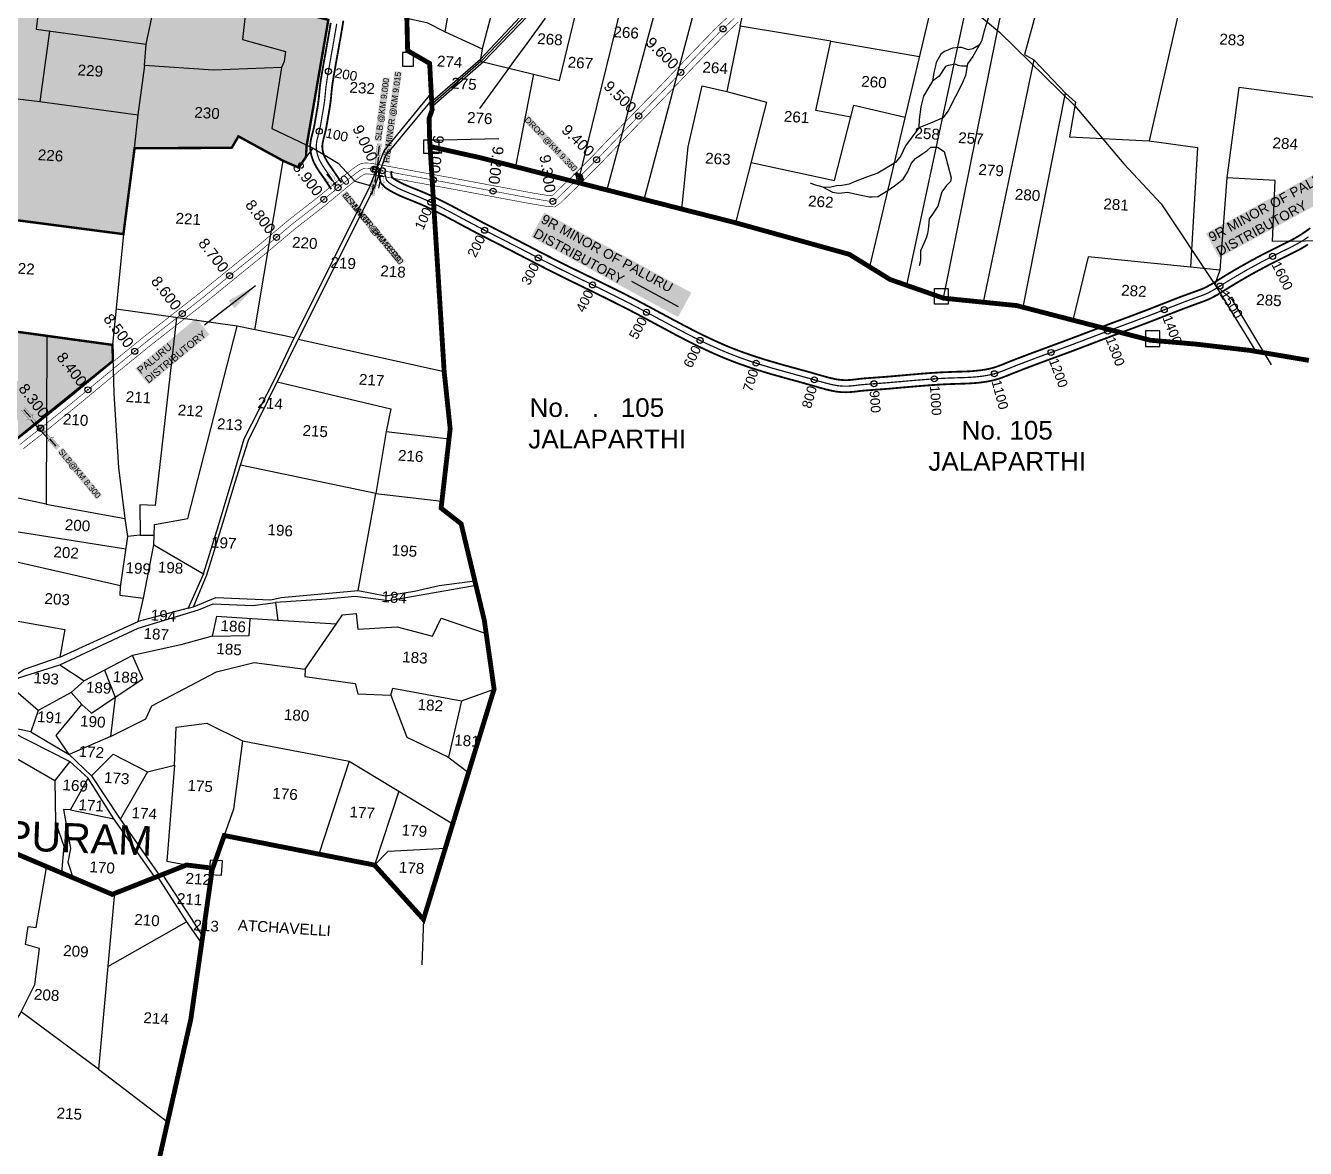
# Model space of a CAD drawing. Header units: inches. Extents: x 201618 to 222325, y 1599056 to 1612709.
# Drawn here: x 205704 to 207819, y 1603898 to 1605754 of the extents above; entities that cross this region are included whole.
import ezdxf
from ezdxf.enums import TextEntityAlignment as Align

# ---------------------------------------------------------------- set-up
doc = ezdxf.new("R2010")
doc.units = ezdxf.units.IN
doc.header["$LTSCALE"] = 15
doc.header["$MEASUREMENT"] = 0
doc.header["$PDMODE"] = 32
doc.header["$PDSIZE"] = 10
doc.linetypes.add('ACAD_ISO02W100', pattern=[15, 12, -3])
doc.linetypes.add('HIDDEN2', pattern=[0.1875, 0.125, -0.0625])
for name, color, linetype in [('CANAL1', 7, 'Continuous'), ('CHANAGE', 1, 'Continuous'), ('CSMark', 72, 'Continuous'), ('PAPER SIZE', 5, 'Continuous'), ('PLOT', 7, 'Continuous'), ('PLOTS', 7, 'Continuous'), ('PLOTS NO', 7, 'Continuous'), ('RE REMARKS', 7, 'Continuous'), ('ROAD', 1, 'Continuous'), ('STREAM', 4, 'Continuous'), ('STRUCTURE', 5, 'Continuous'), ('TEXT', 1, 'Continuous'), ('text2', 7, 'Continuous'), ('VILLAGE BOUNDARY STONES', 1, 'Continuous'), ('VILLAGE BOUNDAY', 5, 'Continuous'), ('VILLAGE BOUNDRY', 5, 'Continuous'), ('WUA-12', 3, 'Continuous')]:
    doc.layers.add(name, color=color, linetype=linetype)
doc.styles.get("Standard").update_dxf_attribs({"font": 'arial.ttf'})
doc.dimstyles.get("Standard").update_dxf_attribs({"dimtxt": 0.18, "dimasz": 0.18, "dimexe": 0.18, "dimexo": 0.0625, "dimgap": 0.09, "dimtad": 0, "dimtih": 1, "dimtoh": 1, "dimdec": 4, "dimzin": 0, "dimdsep": 46, "dimtxsty": 'Standard', "dimcen": 0.09, "dimadec": 0, "dimazin": 0, "dimtfac": 1, "dimtdec": 4, "dimtofl": 0, "dimtmove": 0, "dimatfit": 3, "dimfxl": 1, "dimtolj": 1, "dimtzin": 0, "dimarcsym": 0})

# ---------------------------------------------------------------- blocks, each defined once
blk = doc.blocks.new('DROP')
h = blk.add_hatch()
h.set_pattern_fill('ANSI31', color=1, scale=10, angle=45)
h.set_pattern_definition([(90, (-324.4107, -25.7687), (-1.25, 0), [])])
h.paths.add_polyline_path([(-9.9, -4.3), (-13.8, 4.1), (13.8, 4.1), (10.2, -4.3)])
at = {"layer": 'STRUCTURE', "color": 5, "const_width": 0.49}
blk.add_lwpolyline([(-9.9, -4.3), (-13.8, 4.1), (13.8, 4.1), (10.2, -4.3), (-9.9, -4.3)], dxfattribs=at)
at = {"layer": 'STRUCTURE', "color": 5}
blk.add_circle((0, 0), 1.33, dxfattribs=at)
blk = doc.blocks.new('SLB')
at = {"layer": 'STRUCTURE'}
h = blk.add_hatch(dxfattribs=at)
h.set_pattern_fill('DOTS', color=6, scale=20, angle=320.3722, style=0)
h.set_pattern_definition([(320.372247934, (-159.4327, -72.9564), (1.2786241598, 0.5641323054), [0, -1.25])])
h.paths.add_polyline_path([(769699.5, 1706871.1), (769699.5, 1706861.1), (769729.1, 1706861.1), (769732.1, 1706863.1), (769792.1, 1706863.1), (769795.1, 1706861.1), (769824.7, 1706861.1), (769824.7, 1706871.1), (769795.1, 1706871.1), (769792.1, 1706869.1), (769732.1, 1706869.1), (769729.1, 1706871.1)])
at = {"layer": 'STRUCTURE', "color": 6, "linetype": 'ACAD_ISO02W100', "ltscale": 0.5, "const_width": 0.5}
for points in [[(769699.5, 1706871.1), (769729.1, 1706871.1)], [(769699.5, 1706861.1), (769729.1, 1706861.1)], [(769795.1, 1706871.1), (769824.7, 1706871.1)], [(769795.1, 1706861.1), (769824.7, 1706861.1)]]:
    blk.add_lwpolyline(points, dxfattribs=at)
at = {"layer": 'STRUCTURE', "color": 6, "const_width": 0.628}
for points in [[(769726.1, 1706877.1), (769726.1, 1706873.1), (769732.1, 1706869.1), (769792.1, 1706869.1), (769798.1, 1706873.1), (769798.1, 1706877.1)], [(769726.1, 1706855.1), (769726.1, 1706859.1), (769732.1, 1706863.1), (769792.1, 1706863.1), (769798.1, 1706859.1), (769798.1, 1706855.1)]]:
    blk.add_lwpolyline(points, dxfattribs=at)
at = {"layer": 'STRUCTURE', "color": 6}
blk.add_lwpolyline([(769732.1, 1706863.1), (769792.1, 1706863.1)], dxfattribs=at)
blk.add_lwpolyline([(769732.1, 1706863.1), (769792.1, 1706863.1)], dxfattribs=at)
at = {"layer": 'STRUCTURE', "color": 0}
blk.add_circle((769762.1, 1706866.1), 1.24, dxfattribs=at)
for points in [[(769703.8, 1706866), (769726.7, 1706866)], [(769818.6, 1706865.8), (769795.7, 1706865.8)]]:
    blk.add_leader(points, dimstyle='Standard', override={"dimasz": 10, "dimgap": 0.09, "dimtad": 0}, dxfattribs=at)
blk = doc.blocks.new('OT')
at = {"layer": 'STRUCTURE', "color": 190}
for points, const_width in [([(769751.4, 1706595.8), (769729.4, 1706595.8)], 0.5), ([(769751.4, 1706579), (769729.4, 1706579)], 0.5), ([(769775.2, 1706601.8), (769775.2, 1706597.8), (769769.2, 1706593.8), (769761.8, 1706593.8), (769754.4, 1706593.8), (769748.4, 1706597.8), (769748.4, 1706601.8)], 0.5), ([(769748.4, 1706573), (769748.4, 1706577), (769754.4, 1706581), (769761.8, 1706581), (769761.8, 1706581), (769761.8, 1706581), (769769.2, 1706581), (769775.2, 1706577), (769775.2, 1706573)], 0.5), ([(769761.8, 1706593.8), (769761.8, 1706581)], 2.5)]:
    blk.add_lwpolyline(points, dxfattribs=dict(at, const_width=const_width))
at = {"layer": 'STRUCTURE', "color": 0}
blk.add_circle((769761.8, 1706587.4), 1.87, dxfattribs=at)
blk.add_leader([(769732.6, 1706587.4), (769753.8, 1706587.4)], dimstyle='Standard', override={"dimasz": 10, "dimgap": 0.09, "dimtad": 0}, dxfattribs=at)

msp = doc.modelspace()

# ---------------------------------------------------------------- hatches: boundary and pattern name
at = {"layer": 'PLOTS NO', "true_color": 0x7aafdf}
h = msp.add_hatch(dxfattribs=at)
h.set_pattern_fill('ANSI31', color=143)
h.set_pattern_definition([(45, (0, 0), (-0.088388347648, 0.088388347648), [])])
h.paths.add_polyline_path([(205365.6, 1604886.1), (205376.4, 1605000.9), (205390.6, 1605165.1), (205406.6, 1605288), (205426.1, 1605404.9), (205426.2, 1605419.4), (205429.8, 1605576.6), (205430.7, 1605668.1), (205430.4, 1605807.8), (205434, 1605898.7), (205442.3, 1605967.7), (205463.8, 1606091.4), (205477.8, 1606193.1), (205500.3, 1606347), (205542.3, 1606348.8), (205576.8, 1606348.3), (205583.9, 1606359.4), (205645.4, 1606341.6), (205789.7, 1606314.7), (205920.1, 1606273.1), (205972.7, 1606260.5), (206047.7, 1606256.8), (206002.5, 1606058.7), (206000, 1605996.1), (206080.2, 1605993.6), (206113.9, 1605947.7), (206132.6, 1605935.5), (206123.3, 1605844.7), (206166.6, 1605837), (206160.2, 1605775.3), (206204.7, 1605763.7), (206168.9, 1605555.9), (206167.7, 1605536.9), (206155.6, 1605519.6), (206130, 1605530.8), (206056.1, 1605571.2), (206045.1, 1605552.2), (205884.5, 1605551.6), (205866.1, 1605409.6), (205593.9, 1605445.1), (205585.8, 1605399.9), (205561.5, 1605264.2), (205624.6, 1605257.2), (205736.4, 1605241.9), (205848.1, 1605226.5), (205848.7, 1605199.9), (205739.3, 1605111.7), (205641.6, 1605031.6), (205485.5, 1604908.1), (205438.9, 1604869.4)])

# ---------------------------------------------------------------- linework, layer by layer
at = {"layer": 'CANAL1', "color": 200, "const_width": 1}
for points in [[(205689.2, 1605068.7), (205726.9, 1605098.4), (205780.2, 1605141.5), (205851.7, 1605200.7), (205899.8, 1605239.8), (205950.4, 1605279.5), (205993.3, 1605313.1), (206043.6, 1605354), (206089, 1605390.7), (206138.8, 1605432.7), (206187.5, 1605470.6), (206230.4, 1605506), (206245.4, 1605517.8), (206253, 1605523.1), (206259.8, 1605526.6), (206266.1, 1605527.1), (206274.5, 1605526.8), (206292.3, 1605523.8), (206416.9, 1605501), (206542.4, 1605477.5), (206559.3, 1605474.8), (206569.7, 1605473.1), (206573.9, 1605472.9), (206576.5, 1605474.7), (206584.9, 1605483), (206607.1, 1605504.3), (206642.6, 1605539.9), (206694.4, 1605594), (206747.8, 1605648.8), (206805.5, 1605709.2), (206842.9, 1605747.9), (206869.4, 1605773)], [(205700.5, 1605054.7), (205738.1, 1605084.3), (205791.6, 1605127.5), (205863.1, 1605186.8), (205911, 1605225.8), (205961.5, 1605265.3), (206004.6, 1605299), (206054.9, 1605340), (206100.4, 1605376.9), (206150.1, 1605418.7), (206198.8, 1605456.6), (206241.6, 1605492), (206256.1, 1605503.3), (206262.3, 1605507.6), (206264.9, 1605508.9), (206266.5, 1605509.1), (206272.7, 1605508.9), (206289.2, 1605506.1), (206413.6, 1605483.3), (206539.3, 1605459.8), (206556.4, 1605457), (206567.9, 1605455.1), (206579, 1605454.6), (206588, 1605460.7), (206597.5, 1605470.1), (206619.7, 1605491.4), (206655.4, 1605527.3), (206707.3, 1605581.4), (206760.8, 1605636.3), (206818.5, 1605696.7), (206855.6, 1605735.1), (206881.9, 1605760.1)]]:
    msp.add_lwpolyline(points, dxfattribs=at)
at = {"layer": 'CANAL1', "color": 1, "linetype": 'HIDDEN2', "ltscale": 4, "const_width": 1}
msp.add_lwpolyline([(205694.8, 1605061.7), (205732.5, 1605091.4), (205785.9, 1605134.5), (205857.4, 1605193.7), (205905.4, 1605232.8), (205955.9, 1605272.4), (205999, 1605306), (206049.2, 1605347), (206094.7, 1605383.8), (206144.4, 1605425.7), (206193.2, 1605463.6), (206236, 1605499), (206250.7, 1605510.5), (206257.6, 1605515.3), (206262.4, 1605517.7), (206266.3, 1605518.1), (206273.6, 1605517.9), (206290.8, 1605515), (206415.3, 1605492.2), (206540.9, 1605468.7), (206557.9, 1605465.9), (206568.8, 1605464.1), (206576.4, 1605463.8), (206582.3, 1605467.7), (206591.2, 1605476.6), (206613.4, 1605497.9), (206649, 1605533.6), (206700.9, 1605587.7), (206754.3, 1605642.6), (206812, 1605702.9), (206849.2, 1605741.5), (206875.7, 1605766.6)], dxfattribs=at)
at = {"layer": 'CANAL1', "color": 200, "linetype": 'ByBlock', "ltscale": 40, "const_width": 3}
for points in [[(206209.4, 1605483.9), (206205.7, 1605489.5), (206202, 1605495.2), (206198.2, 1605500.7), (206195.7, 1605504.4), (206190.4, 1605511.9), (206186.4, 1605518), (206181.5, 1605526.7), (206179.2, 1605531.8), (206176.7, 1605539.4), (206175.1, 1605547.5), (206174.6, 1605555.5), (206175.5, 1605563.8), (206177.2, 1605571.3), (206179, 1605578.1), (206180, 1605582), (206181.9, 1605590.8), (206183, 1605597.3), (206184.5, 1605605.9), (206185.3, 1605610.8), (206186.5, 1605617.4), (206187.6, 1605624), (206188.4, 1605630.2), (206189.2, 1605637), (206189.8, 1605643.7), (206190.5, 1605650.6), (206191, 1605655), (206192.3, 1605664.6), (206193.4, 1605671.5), (206194.9, 1605680.2), (206195.8, 1605685), (206196.9, 1605691.7), (206198.1, 1605698.5), (206199.3, 1605704.8), (206200.5, 1605711.9), (206201.7, 1605718.6), (206202.9, 1605725.3), (206203.6, 1605729.4), (206205.3, 1605738.7), (206206.4, 1605745.4), (206207.5, 1605752.1), (206208.7, 1605758.8)], [(206226.2, 1605494.8), (206222.4, 1605500.6), (206218.6, 1605506.3), (206214.7, 1605512), (206212.1, 1605515.8), (206206.9, 1605523.2), (206203.4, 1605528.4), (206199.4, 1605535.6), (206197.9, 1605539), (206196, 1605544.6), (206195, 1605550), (206194.7, 1605554.9), (206195.3, 1605560.6), (206196.6, 1605566.5), (206198.3, 1605573), (206199.5, 1605577.4), (206201.5, 1605587), (206202.7, 1605593.9), (206204.2, 1605602.6), (206205, 1605607.3), (206206.2, 1605614.1), (206207.3, 1605621), (206208.3, 1605627.7), (206209.1, 1605635), (206209.7, 1605641.9), (206210.4, 1605648.6), (206210.8, 1605652.6), (206212.1, 1605661.6), (206213.1, 1605668.2), (206214.6, 1605676.7), (206215.5, 1605681.6), (206216.6, 1605688.3), (206217.8, 1605695), (206218.9, 1605701.3), (206220.2, 1605708.4), (206221.4, 1605715.1), (206222.6, 1605721.8), (206223.3, 1605726), (206225, 1605735.3), (206226.1, 1605742), (206227.3, 1605748.8), (206228.4, 1605755.5), (206229.5, 1605762.3)], [(206289.7, 1605517.7), (206288.1, 1605509.3), (206291.1, 1605494.8), (206298, 1605487.1), (206303.8, 1605483.1), (206313.5, 1605477.6), (206321, 1605473.9), (206328.4, 1605470.7), (206335.7, 1605467.7), (206342.9, 1605464.8), (206350.8, 1605461.6), (206356.9, 1605459.1), (206363.8, 1605456), (206370.6, 1605452.8), (206377.5, 1605449.6), (206384.3, 1605446.2), (206391.2, 1605442.7), (206398, 1605439.2), (206404.8, 1605435.5), (206411.6, 1605431.9), (206418.5, 1605428.2), (206425.3, 1605424.5), (206432.2, 1605420.8), (206439.3, 1605417.1), (206446, 1605413.5), (206452.9, 1605409.9), (206459.8, 1605406.3), (206466.8, 1605402.8), (206473.7, 1605399.2), (206480.6, 1605395.7), (206487.5, 1605392.2), (206494.4, 1605388.7), (206501.3, 1605385.1), (206506, 1605382.7), (206515, 1605378.1), (206521.9, 1605374.5), (206528.8, 1605370.9), (206535.6, 1605367.4), (206542.5, 1605363.8), (206549.4, 1605360.2), (206556.3, 1605356.7), (206563.3, 1605353.1), (206572.7, 1605348.3), (206577.1, 1605346.1), (206584.1, 1605342.6), (206591.1, 1605339.1), (206598, 1605335.7), (206605, 1605332.2), (206612, 1605328.8), (206618.9, 1605325.4), (206625.9, 1605322), (206632.9, 1605318.6), (206639.8, 1605315.2), (206646.8, 1605311.8), (206653.7, 1605308.4), (206660.7, 1605305), (206667.6, 1605301.5), (206674.5, 1605298.1), (206681.4, 1605294.6), (206688.3, 1605291.1), (206695.2, 1605287.6), (206702.1, 1605284.1), (206706.9, 1605281.6), (206715.8, 1605277), (206722.6, 1605273.3), (206729.4, 1605269.7), (206736.2, 1605266), (206743.1, 1605262.3), (206749.9, 1605258.6), (206756.7, 1605255), (206763.6, 1605251.3), (206770.5, 1605247.6), (206777.3, 1605243.9), (206784.2, 1605240.3), (206791.2, 1605236.7), (206798.1, 1605233.1), (206805.1, 1605229.6), (206812.1, 1605226.1), (206819.1, 1605222.7), (206826.2, 1605219.3), (206833.3, 1605216), (206840.5, 1605212.7), (206847.7, 1605209.6), (206854.9, 1605206.5), (206864.2, 1605202.7), (206869.5, 1605200.6), (206876.9, 1605197.7), (206884.3, 1605195), (206891.7, 1605192.4), (206899.1, 1605189.8), (206906.6, 1605187.4), (206914.1, 1605185), (206921.6, 1605182.7), (206929.1, 1605180.4), (206936, 1605178.3), (206944, 1605176.1), (206951.5, 1605174), (206959, 1605171.9), (206966.4, 1605169.8), (206973.9, 1605167.8), (206981.4, 1605165.8), (206988.8, 1605163.7), (206996.3, 1605161.6), (207003.8, 1605159.5), (207008.3, 1605158.2), (207018.9, 1605155.1), (207026.7, 1605153), (207034.7, 1605151.1), (207042.8, 1605149.5), (207051.2, 1605148.5), (207059.8, 1605148.2), (207068.2, 1605148.6), (207076.3, 1605149.4), (207085.7, 1605150.6), (207091.5, 1605151.1), (207099.1, 1605151.7), (207110.3, 1605152.5), (207114.5, 1605152.8), (207122.3, 1605153.4), (207130.1, 1605154), (207137.8, 1605154.7), (207145.6, 1605155.4), (207153.3, 1605156.1), (207160.3, 1605156.7), (207168.7, 1605157.4), (207176.4, 1605158.1), (207184.1, 1605158.7), (207191.7, 1605159.3), (207199.4, 1605159.9), (207207.1, 1605160.4), (207214.7, 1605160.9), (207222.4, 1605161.3), (207230.1, 1605161.7), (207234.5, 1605161.8), (207245.7, 1605162.2), (207253.5, 1605162.4), (207261.5, 1605162.7), (207269.5, 1605163.2), (207277.5, 1605163.8), (207285.6, 1605164.8), (207293.7, 1605166), (207301.8, 1605167.6), (207311.4, 1605170.2), (207317.6, 1605172.3), (207325.2, 1605175.2), (207335.6, 1605179.4), (207339.6, 1605181), (207346.8, 1605183.8), (207353.9, 1605186.6), (207358.7, 1605188.4), (207368.4, 1605192.1), (207375.6, 1605194.8), (207382, 1605197.2), (207390.1, 1605200.2), (207397.4, 1605202.9), (207404.7, 1605205.5), (207411.9, 1605208.2), (207419.2, 1605210.9), (207429, 1605214.5), (207433.8, 1605216.3), (207441.1, 1605219.1), (207448.3, 1605221.8), (207455.6, 1605224.6), (207462.8, 1605227.3), (207470.1, 1605230.1), (207477.3, 1605232.9), (207484.6, 1605235.6), (207491.8, 1605238.3), (207499.1, 1605241.1), (207506.3, 1605243.8), (207513.6, 1605246.5), (207520.8, 1605249.2), (207528.1, 1605251.9), (207535.4, 1605254.6), (207542.6, 1605257.3), (207549.9, 1605260), (207557.2, 1605262.8), (207564.5, 1605265.6), (207569.4, 1605267.5), (207579, 1605271.2), (207586.2, 1605274), (207593.4, 1605276.9), (207600.6, 1605279.7), (207607.8, 1605282.5), (207615, 1605285.3), (207622.2, 1605288), (207629.4, 1605290.7), (207639.2, 1605294.3), (207643.9, 1605296), (207651.4, 1605298.7), (207659, 1605301.8), (207663.6, 1605303.9), (207673.8, 1605309.4), (207680.7, 1605313.7), (207685.8, 1605316.9), (207693.8, 1605321.9), (207700.3, 1605325.9), (207706.9, 1605329.8), (207713.5, 1605333.7), (207720.2, 1605337.6), (207726.8, 1605341.4), (207733.5, 1605345.1), (207740.2, 1605348.8), (207750.1, 1605354.1), (207753.8, 1605356.1), (207760.6, 1605359.6), (207767.5, 1605363.1), (207774.3, 1605366.6), (207781.3, 1605370), (207788.2, 1605373.4), (207794.5, 1605376.6), (207802.2, 1605380.4), (207809.3, 1605384.1), (207817.2, 1605388.7), (207823.3, 1605392.5)], [(206309.3, 1605514), (206308.5, 1605509.5), (206309.6, 1605504.2), (206311.4, 1605502.2), (206314.5, 1605500), (206322.9, 1605495.3), (206329.4, 1605492.1), (206336.2, 1605489.1), (206343.2, 1605486.2), (206350.3, 1605483.4), (206358.4, 1605480.1), (206364.8, 1605477.4), (206372, 1605474.2), (206379.2, 1605470.9), (206386.3, 1605467.5), (206393.3, 1605464), (206400.3, 1605460.5), (206407.3, 1605456.9), (206414.2, 1605453.2), (206421.1, 1605449.5), (206428, 1605445.8), (206434.8, 1605442.1), (206441.7, 1605438.5), (206448.6, 1605434.8), (206455.3, 1605431.2), (206462.2, 1605427.6), (206469, 1605424.1), (206475.9, 1605420.6), (206482.8, 1605417), (206489.7, 1605413.5), (206496.6, 1605410), (206503.5, 1605406.5), (206510.4, 1605402.9), (206515.2, 1605400.5), (206524.2, 1605395.8), (206531.1, 1605392.3), (206538, 1605388.7), (206544.9, 1605385.1), (206551.7, 1605381.5), (206558.6, 1605378), (206565.5, 1605374.4), (206572.4, 1605370.9), (206581.8, 1605366.1), (206586.1, 1605363.9), (206593, 1605360.5), (206600, 1605357), (206606.9, 1605353.6), (206613.8, 1605350.2), (206620.8, 1605346.8), (206627.7, 1605343.4), (206634.7, 1605340), (206641.7, 1605336.6), (206648.6, 1605333.2), (206655.6, 1605329.7), (206662.6, 1605326.3), (206669.5, 1605322.9), (206676.5, 1605319.4), (206683.5, 1605316), (206690.4, 1605312.5), (206697.4, 1605309), (206704.3, 1605305.4), (206711.3, 1605301.9), (206716.2, 1605299.3), (206725.1, 1605294.6), (206732, 1605291), (206738.9, 1605287.3), (206745.7, 1605283.6), (206752.6, 1605279.9), (206759.4, 1605276.3), (206766.2, 1605272.6), (206773, 1605268.9), (206779.9, 1605265.3), (206786.7, 1605261.6), (206793.5, 1605258), (206800.4, 1605254.5), (206807.2, 1605250.9), (206814.1, 1605247.5), (206820.9, 1605244), (206827.8, 1605240.7), (206834.7, 1605237.4), (206841.7, 1605234.1), (206848.6, 1605231), (206855.6, 1605227.9), (206862.6, 1605224.9), (206871.6, 1605221.2), (206876.8, 1605219.2), (206883.9, 1605216.5), (206891.1, 1605213.8), (206898.3, 1605211.3), (206905.5, 1605208.8), (206912.8, 1605206.4), (206920.1, 1605204.1), (206927.4, 1605201.8), (206934.8, 1605199.6), (206941.6, 1605197.6), (206949.5, 1605195.3), (206956.9, 1605193.2), (206964.3, 1605191.2), (206971.7, 1605189.1), (206979.2, 1605187.1), (206986.7, 1605185), (206994.2, 1605183), (207001.7, 1605180.9), (207009.3, 1605178.7), (207013.8, 1605177.4), (207024.3, 1605174.4), (207031.7, 1605172.4), (207038.9, 1605170.7), (207045.9, 1605169.3), (207052.9, 1605168.5), (207059.7, 1605168.2), (207066.6, 1605168.5), (207074, 1605169.3), (207083.5, 1605170.5), (207089.7, 1605171.1), (207097.6, 1605171.7), (207108.9, 1605172.5), (207113, 1605172.8), (207120.7, 1605173.3), (207128.4, 1605174), (207136.1, 1605174.6), (207143.8, 1605175.3), (207151.5, 1605176), (207158.5, 1605176.6), (207167, 1605177.4), (207174.7, 1605178), (207182.5, 1605178.7), (207190.2, 1605179.3), (207198, 1605179.9), (207205.8, 1605180.4), (207213.6, 1605180.9), (207221.4, 1605181.3), (207229.3, 1605181.6), (207233.8, 1605181.8), (207245, 1605182.2), (207252.8, 1605182.4), (207260.5, 1605182.7), (207268.1, 1605183.1), (207275.6, 1605183.8), (207283, 1605184.6), (207290.2, 1605185.7), (207297.2, 1605187.1), (207305.6, 1605189.4), (207310.9, 1605191.1), (207317.8, 1605193.8), (207328.1, 1605198), (207332.2, 1605199.6), (207339.5, 1605202.5), (207346.8, 1605205.3), (207351.6, 1605207.1), (207361.3, 1605210.8), (207368.6, 1605213.5), (207375.1, 1605215.9), (207383.2, 1605218.9), (207390.5, 1605221.6), (207397.7, 1605224.3), (207405, 1605227), (207412.3, 1605229.7), (207422, 1605233.3), (207426.8, 1605235.1), (207434, 1605237.8), (207441.2, 1605240.5), (207448.5, 1605243.3), (207455.7, 1605246), (207463, 1605248.8), (207470.2, 1605251.5), (207477.5, 1605254.3), (207484.7, 1605257.1), (207492.1, 1605259.8), (207499.3, 1605262.5), (207506.6, 1605265.2), (207513.8, 1605267.9), (207521.1, 1605270.6), (207528.4, 1605273.3), (207535.6, 1605276), (207542.9, 1605278.8), (207550.1, 1605281.5), (207557.3, 1605284.2), (207562.2, 1605286.1), (207571.7, 1605289.8), (207578.9, 1605292.7), (207586.1, 1605295.5), (207593.3, 1605298.3), (207600.5, 1605301.2), (207607.8, 1605304), (207615.1, 1605306.8), (207622.5, 1605309.5), (207632.4, 1605313.1), (207637.2, 1605314.8), (207644.3, 1605317.4), (207651.1, 1605320.1), (207654.6, 1605321.8), (207663.7, 1605326.7), (207670.1, 1605330.6), (207675.2, 1605333.9), (207683.3, 1605338.9), (207690, 1605343), (207696.7, 1605347), (207703.4, 1605351), (207710.2, 1605354.9), (207717, 1605358.8), (207723.8, 1605362.6), (207730.7, 1605366.4), (207740.7, 1605371.8), (207744.5, 1605373.8), (207751.5, 1605377.4), (207758.4, 1605380.9), (207765.4, 1605384.4), (207772.3, 1605387.9), (207779.3, 1605391.4), (207785.6, 1605394.5), (207793.1, 1605398.2), (207799.7, 1605401.7), (207807, 1605405.8), (207812.4, 1605409.2), (207818.6, 1605413.4), (207827, 1605419.4)]]:
    msp.add_lwpolyline(points, dxfattribs=at)
at = {"layer": 'CANAL1', "color": 1, "linetype": 'HIDDEN2', "ltscale": 30, "const_width": 2}
msp.add_lwpolyline([(206217.8, 1605489.3), (206214.1, 1605495), (206210.3, 1605500.7), (206206.5, 1605506.4), (206203.9, 1605510.1), (206198.7, 1605517.5), (206194.9, 1605523.2), (206190.5, 1605531.2), (206188.6, 1605535.4), (206186.4, 1605542), (206185, 1605548.7), (206184.7, 1605555.2), (206185.4, 1605562.2), (206186.9, 1605568.9), (206188.7, 1605575.5), (206189.7, 1605579.7), (206191.7, 1605588.9), (206192.9, 1605595.6), (206194.3, 1605604.2), (206195.2, 1605609), (206196.3, 1605615.8), (206197.4, 1605622.5), (206198.4, 1605628.9), (206199.1, 1605636), (206199.8, 1605642.8), (206200.4, 1605649.6), (206200.9, 1605653.8), (206202.2, 1605663.1), (206203.3, 1605669.9), (206204.8, 1605678.5), (206205.6, 1605683.3), (206206.8, 1605690), (206208, 1605696.7), (206209.1, 1605703.1), (206210.4, 1605710.1), (206211.6, 1605716.9), (206212.7, 1605723.6), (206213.5, 1605727.7), (206215.1, 1605737), (206216.3, 1605743.7), (206217.4, 1605750.4), (206218.5, 1605757.2)], dxfattribs=at)
at = {"layer": 'CANAL1', "color": 1, "linetype": 'HIDDEN2', "ltscale": 40, "const_width": 2}
msp.add_lwpolyline([(206299.5, 1605515.9), (206298.3, 1605509.4), (206300.4, 1605499.5), (206304.7, 1605494.7), (206309.2, 1605491.6), (206318.2, 1605486.4), (206325.2, 1605483), (206332.3, 1605479.9), (206339.4, 1605476.9), (206346.6, 1605474.1), (206354.6, 1605470.9), (206360.8, 1605468.3), (206367.9, 1605465.1), (206374.9, 1605461.9), (206381.9, 1605458.5), (206388.8, 1605455.1), (206395.7, 1605451.6), (206402.6, 1605448), (206409.5, 1605444.4), (206416.4, 1605440.7), (206423.2, 1605437), (206430.1, 1605433.3), (206436.9, 1605429.7), (206443.9, 1605425.9), (206450.7, 1605422.4), (206457.5, 1605418.8), (206464.4, 1605415.2), (206471.3, 1605411.7), (206478.2, 1605408.1), (206485.1, 1605404.6), (206492, 1605401.1), (206498.9, 1605397.6), (206505.8, 1605394), (206510.6, 1605391.6), (206519.6, 1605386.9), (206526.5, 1605383.4), (206533.4, 1605379.8), (206540.3, 1605376.2), (206547.1, 1605372.7), (206554, 1605369.1), (206560.9, 1605365.5), (206567.8, 1605362), (206577.3, 1605357.2), (206581.6, 1605355), (206588.6, 1605351.5), (206595.5, 1605348.1), (206602.5, 1605344.6), (206609.4, 1605341.2), (206616.4, 1605337.8), (206623.3, 1605334.4), (206630.3, 1605331), (206637.3, 1605327.6), (206644.2, 1605324.2), (206651.2, 1605320.8), (206658.2, 1605317.3), (206665.1, 1605313.9), (206672.1, 1605310.5), (206679, 1605307), (206685.9, 1605303.6), (206692.9, 1605300.1), (206699.8, 1605296.5), (206706.7, 1605293), (206711.6, 1605290.4), (206720.4, 1605285.8), (206727.3, 1605282.2), (206734.1, 1605278.5), (206741, 1605274.8), (206747.8, 1605271.1), (206754.6, 1605267.5), (206761.5, 1605263.8), (206768.3, 1605260.1), (206775.2, 1605256.4), (206782, 1605252.8), (206788.9, 1605249.2), (206795.8, 1605245.6), (206802.7, 1605242), (206809.6, 1605238.5), (206816.5, 1605235.1), (206823.5, 1605231.7), (206830.5, 1605228.3), (206837.5, 1605225.1), (206844.5, 1605221.9), (206851.6, 1605218.7), (206858.8, 1605215.7), (206867.9, 1605211.9), (206873.1, 1605209.9), (206880.4, 1605207.1), (206887.7, 1605204.4), (206895, 1605201.8), (206902.3, 1605199.3), (206909.7, 1605196.9), (206917.1, 1605194.5), (206924.5, 1605192.2), (206931.9, 1605190), (206938.8, 1605187.9), (206946.8, 1605185.7), (206954.2, 1605183.6), (206961.6, 1605181.5), (206969.1, 1605179.5), (206976.5, 1605177.4), (206984, 1605175.4), (206991.5, 1605173.3), (206999, 1605171.3), (207006.5, 1605169.1), (207011.1, 1605167.8), (207021.6, 1605164.8), (207029.2, 1605162.7), (207036.8, 1605160.9), (207044.4, 1605159.4), (207052, 1605158.5), (207059.7, 1605158.2), (207067.4, 1605158.5), (207075.1, 1605159.4), (207084.6, 1605160.5), (207090.6, 1605161.1), (207098.3, 1605161.7), (207109.6, 1605162.5), (207113.8, 1605162.8), (207121.5, 1605163.4), (207129.2, 1605164), (207137, 1605164.7), (207144.7, 1605165.4), (207152.4, 1605166), (207159.4, 1605166.7), (207167.8, 1605167.4), (207175.5, 1605168.1), (207183.3, 1605168.7), (207191, 1605169.3), (207198.7, 1605169.9), (207206.4, 1605170.4), (207214.2, 1605170.9), (207221.9, 1605171.3), (207229.7, 1605171.7), (207234.2, 1605171.8), (207245.4, 1605172.2), (207253.2, 1605172.4), (207261, 1605172.7), (207268.8, 1605173.2), (207276.6, 1605173.8), (207284.3, 1605174.7), (207291.9, 1605175.8), (207299.5, 1605177.4), (207308.5, 1605179.8), (207314.3, 1605181.7), (207321.5, 1605184.5), (207331.9, 1605188.7), (207335.9, 1605190.3), (207343.1, 1605193.2), (207350.4, 1605195.9), (207355.2, 1605197.8), (207364.9, 1605201.4), (207372.1, 1605204.2), (207378.6, 1605206.6), (207386.7, 1605209.6), (207393.9, 1605212.2), (207401.2, 1605214.9), (207408.5, 1605217.6), (207415.8, 1605220.3), (207425.5, 1605223.9), (207430.3, 1605225.7), (207437.5, 1605228.4), (207444.8, 1605231.2), (207452, 1605233.9), (207459.3, 1605236.7), (207466.5, 1605239.4), (207473.8, 1605242.2), (207481, 1605245), (207488.3, 1605247.7), (207495.6, 1605250.5), (207502.8, 1605253.2), (207510.1, 1605255.9), (207517.3, 1605258.6), (207524.6, 1605261.3), (207531.9, 1605264), (207539.1, 1605266.7), (207546.4, 1605269.4), (207553.6, 1605272.1), (207560.9, 1605274.9), (207565.8, 1605276.8), (207575.3, 1605280.5), (207582.5, 1605283.3), (207589.7, 1605286.2), (207597, 1605289), (207604.2, 1605291.8), (207611.4, 1605294.6), (207618.6, 1605297.4), (207625.9, 1605300.1), (207635.8, 1605303.7), (207640.5, 1605305.4), (207647.8, 1605308), (207655, 1605310.9), (207659.1, 1605312.8), (207668.7, 1605318.1), (207675.4, 1605322.2), (207680.5, 1605325.4), (207688.5, 1605330.4), (207695.1, 1605334.4), (207701.8, 1605338.4), (207708.5, 1605342.3), (207715.2, 1605346.2), (207721.9, 1605350.1), (207728.7, 1605353.9), (207735.5, 1605357.6), (207745.4, 1605363), (207749.1, 1605364.9), (207756, 1605368.5), (207762.9, 1605372), (207769.9, 1605375.5), (207776.8, 1605379), (207783.7, 1605382.4), (207790, 1605385.5), (207797.6, 1605389.3), (207804.5, 1605392.9), (207812.1, 1605397.2), (207817.8, 1605400.8), (207824.3, 1605405.2)], dxfattribs=at)
at = {"layer": 'CHANAGE'}
for p in [(206204.8, 1605678.5), (206189.7, 1605579.7), (206374.2, 1605462.2), (206462.8, 1605416), (206551.7, 1605370.3), (207764.8, 1605372.9), (206641.2, 1605325.6), (207677.8, 1605323.7), (206730.4, 1605280.5), (207585.9, 1605284.7), (206818.9, 1605233.9), (207492.4, 1605249.3), (207398.8, 1605214), (206911.5, 1605196.3), (207205.8, 1605170.4), (207305.2, 1605178.9), (207007.6, 1605168.8), (207106.2, 1605162.3)]:
    msp.add_point(p, dxfattribs=at)
at = {"layer": 'PLOT'}
for points in [[(206376.6, 1605630.1), (206456.1, 1605698.6), (206643.6, 1605899.2), (206719.5, 1605947.4), (206780.1, 1605992.3), (206919.9, 1606120.8), (206982.7, 1606183.3)], [(206991.5, 1606178.1), (206919.1, 1606109.9), (206870.8, 1606068.5), (206779.3, 1605982.2), (206728.3, 1605946.3), (206639.7, 1605883), (206578.4, 1605816.6), (206460.9, 1605694.3), (206378.1, 1605621.9)], [(206397.9, 1605744.1), (206438.6, 1605980.4)], [(206525.9, 1605970.2), (206458.8, 1605715.7)], [(206334.4, 1605766.6), (206367.3, 1605759.5), (206397.9, 1605744.1), (206458.8, 1605715.7), (206455.6, 1605695.6), (206586.4, 1605663.4), (206657.1, 1605954.7)], [(206617.4, 1605494.7), (206728.3, 1605946.3)], [(206787.7, 1605939.4), (206665, 1605482.6)], [(206726.4, 1605466.9), (206850.1, 1605932)], [(206904.2, 1605925.7), (206888.2, 1605861.3), (207209.9, 1605825.8), (207206.3, 1605806.9), (207376.2, 1605784.7), (207354.7, 1605706.4), (207370.6, 1605697.7), (207286.5, 1605297.1)], [(207035, 1605728.5), (206885.2, 1605753.3), (206908.9, 1605859)], [(207386.9, 1605850.3), (207622.9, 1605835.7), (207561.1, 1605563.7)], [(207622.9, 1605835.7), (207649.5, 1605837.5), (207829.2, 1605817.3), (207911.6, 1605829.4), (207872.3, 1605630.6), (207708.9, 1605651.7), (207689.5, 1605502.9), (207677.7, 1605350), (207629.5, 1605355.2)], [(207099.3, 1605355.3), (207206.3, 1605806.9)], [(207261.5, 1605799.7), (207159.8, 1605325.1)], [(207221.2, 1605303.7), (207319.8, 1605792.1)], [(206885.2, 1605753.3), (206863.1, 1605645.2)], [(207068, 1605603), (207010.3, 1605613.7), (207035, 1605728.5), (207181.7, 1605703.3)], [(207370.6, 1605697.7), (207422.9, 1605642.5)], [(206543.5, 1605674), (206513.7, 1605521.1)], [(206788.6, 1605451.1), (206799.1, 1605554.1), (206822.1, 1605654.6), (206863.1, 1605645.2), (206928.5, 1605627.9), (206877.7, 1605428.4)], [(207352.6, 1605288.7), (207422.9, 1605642.5), (207439.3, 1605627.8), (207429.1, 1605570.4), (207561.1, 1605563.7), (207641, 1605552.7), (207629.5, 1605355.2), (207460.4, 1605371.9), (207434.7, 1605267.4)], [(206903.1, 1605528.1), (207041, 1605498), (207073.1, 1605622.8), (207157.9, 1605602.7)], [(207864.1, 1605199.7), (207872.8, 1605398.7), (207764.9, 1605397.4), (207769.1, 1605498.3), (207689.5, 1605502.9)], [(207677.7, 1605350), (207669.2, 1605326.2), (207737, 1605215.8)]]:
    msp.add_lwpolyline(points, dxfattribs=at)
at = {"layer": 'PLOTS'}
for points in [[(205984.2, 1605891.4), (206028.7, 1605884.1), (206031.3, 1605875.2), (206097.4, 1605847.6), (206096.7, 1605831.1), (206071.7, 1605810.7), (206062.7, 1605731.1), (206133.8, 1605711.7), (206131.6, 1605694.7), (206127.2, 1605684.8), (206015, 1605680.8), (205901.2, 1605688.5), (205903.6, 1605723.3), (205916.4, 1605782.9), (205941.4, 1605817.9)], [(205734.4, 1605855.1), (205722, 1605748.3), (205903.6, 1605723.3)], [(205743.8, 1605745.3), (205727.8, 1605628.7), (205890.2, 1605606.5), (205901.4, 1605688.5)], [(206127.2, 1605684.8), (206111.2, 1605584.1), (206179.4, 1605551.9)], [(205409.6, 1605670.3), (205626.3, 1605640.9), (205727.8, 1605628.7)], [(206274, 1605489.9), (206297.2, 1605547), (206374.8, 1605641.9)], [(206374.7, 1605630.7), (206299.2, 1605539.7), (206280.4, 1605486.2)], [(206130, 1605530.8), (206056.1, 1605571.2), (206045.1, 1605552.2), (205884.5, 1605551.6), (205890.2, 1605606.5)], [(205884.5, 1605551.6), (205866, 1605409.6)], [(206083.3, 1605251.2), (206130, 1605530.8), (206155.6, 1605519.6), (206179.4, 1605551.9), (206220.9, 1605526.9), (206248.7, 1605497), (206274, 1605489.9), (206148.5, 1605238.4)], [(206280.4, 1605486.2), (206155.1, 1605236), (206120, 1605165.3)], [(205593.9, 1605445.1), (205866.1, 1605409.6), (205848.1, 1605226.5), (205624.6, 1605257.2)], [(205738.4, 1604963.5), (205868.5, 1604939.3), (205872.9, 1604909.9), (205860.9, 1604826.7), (205860.4, 1604812.9), (205899.3, 1604808.1), (205916.1, 1604895.9), (205916.7, 1604911.4), (205917.5, 1604929.5), (205972.7, 1604939.4), (206053.9, 1605257.2), (205853.9, 1605285.6)], [(205953.9, 1605271.4), (205918.8, 1604960.9), (205893, 1604962), (205893.7, 1604911.8), (205872.9, 1604909.9)], [(205739.5, 1605241.4), (205738.4, 1604963.5), (205686.6, 1604974.2)], [(205998.5, 1604848.1), (206023.2, 1604927.9), (206047.3, 1605009.1), (206065.7, 1605071.2), (206116.2, 1605170.3), (206148.5, 1605238.4), (206053.9, 1605257.2)], [(205848.1, 1605226.5), (205850.4, 1605146), (205857.9, 1605024), (205868.5, 1604939.3)], [(206155.1, 1605236), (206396.1, 1605182.3)], [(205973.1, 1604791.4), (205982.1, 1604793.8), (206004.1, 1604846.2), (206030.3, 1604931.7), (206051, 1604999.7), (206059.6, 1605027.6), (206072.6, 1605069.1), (206120, 1605165.3), (206308, 1605121), (206300.3, 1605083.2), (206283.3, 1604980.7), (206059.6, 1605027.6)], [(206300.3, 1605083.2), (206404.1, 1605071.2)], [(206254.1, 1604820.4), (206283.3, 1604980.7)], [(206283.3, 1604980.7), (206392.3, 1604968.2)], [(205675.4, 1604920.1), (205870, 1604889.2)], [(205893.7, 1604911.9), (205916.7, 1604911.9)], [(205916.1, 1604895.9), (205998.5, 1604848.1), (205973.1, 1604791.4), (205890.6, 1604769.1), (205899.3, 1604808.1)], [(205665.7, 1604873.4), (205861.2, 1604828.6)], [(205982.1, 1604793.8), (206018.7, 1604808.9), (206109.5, 1604805.3), (206126.8, 1604808.9), (206254.1, 1604820.4), (206299.4, 1604812), (206347.3, 1604819.6), (206387.6, 1604828.8), (206446.7, 1604836.8)], [(206448.7, 1604828.6), (206304.7, 1604803.3), (206248.9, 1604810.9), (206202.3, 1604806), (206117.4, 1604800.5)], [(205529.7, 1604545), (205541.3, 1604576.1), (205600.9, 1604612.7), (205676.4, 1604664.9), (205692.6, 1604676.1), (205761, 1604697.9), (205857.7, 1604743.1), (205890.5, 1604758.4), (205990.4, 1604788.7), (206014.5, 1604798.4), (206080.1, 1604795.8), (206117.4, 1604800.5), (206121.2, 1604770.9), (206019.9, 1604777.8), (206013, 1604745.2), (205961.2, 1604730.8), (205880.9, 1604713.2), (205801, 1604671.3), (205780, 1604651.9), (205725, 1604622.1), (205676.4, 1604664.9)], [(205611.4, 1604784), (205769.2, 1604756.3), (205761.1, 1604710.3), (205701.9, 1604689.8), (205594.6, 1604618.3), (205558.6, 1604603.1)], [(206013, 1604745.2), (206073.9, 1604746.4), (206075.8, 1604774)], [(206217.6, 1604764.9), (206228.3, 1604780.2), (206250.5, 1604782.6), (206253.3, 1604756.9), (206318.3, 1604760.4), (206377, 1604745.1), (206391.1, 1604774.7), (206465.5, 1604749.4)], [(205761.1, 1604710.3), (205890.6, 1604769.1)], [(205845, 1604579.5), (205903.2, 1604608.7), (205913.1, 1604630.2), (206019.9, 1604686.2), (206082.4, 1604701.4), (206166.2, 1604690.7), (206217.6, 1604764.9), (206121.2, 1604770.9)], [(205797.6, 1604632), (205813.1, 1604617.9), (205852.6, 1604644.2), (205898, 1604674.4), (205880.9, 1604713.2)], [(205834.7, 1604689), (205852.6, 1604644.2), (205845, 1604579.5), (205776.6, 1604549.7)], [(206166.2, 1604690.7), (206165.7, 1604678.2), (206249.2, 1604667), (206253.7, 1604649.9), (206308, 1604647.7), (206334.2, 1604578.1), (206402.3, 1604545.9), (206436.4, 1604520)], [(205776.6, 1604549.7), (205754.9, 1604581), (205797.6, 1604632), (205780, 1604651.9)], [(206308, 1604647.7), (206311.1, 1604659.1), (206424.8, 1604638), (206478.6, 1604657.7)], [(206424.8, 1604638), (206403.1, 1604545.3)], [(205725, 1604622.1), (205713, 1604586.9), (205597.5, 1604610.6)], [(205571.1, 1604594.4), (205679.1, 1604587.8), (205777.7, 1604538.1), (205752.6, 1604506.4)], [(205713, 1604586.9), (205776.6, 1604549.7), (205813.1, 1604514.5), (205859.6, 1604444), (205925.9, 1604349.3)], [(205950.4, 1604532.1), (205953, 1604594.8), (206003.8, 1604601.4), (206063.1, 1604572.3), (206047.8, 1604459.3), (206032.7, 1604415.6)], [(206063.1, 1604572.3), (206239, 1604538.6), (206188.9, 1604384.9)], [(205433.7, 1604467.5), (205465.3, 1604463.2), (205498.1, 1604519.2), (205529.7, 1604545), (205563.3, 1604546.3), (205612.8, 1604531.8), (205624.8, 1604528.8), (205692.6, 1604541), (205752.6, 1604506.4), (205753.8, 1604437.7), (205767.9, 1604397.9), (205763.6, 1604353.9)], [(205813.1, 1604514.5), (205849.4, 1604550.1), (205906, 1604520.8), (205860.9, 1604442.1)], [(205918.3, 1604346.3), (205850.5, 1604443.2), (205807.6, 1604510.3), (205777.7, 1604538.1)], [(205906, 1604520.8), (205950.4, 1604532.1), (205938.1, 1604373), (205970.4, 1604366.9)], [(206239, 1604538.6), (206410.3, 1604434.9)], [(205778.4, 1604458), (205807.6, 1604510.3)], [(206320.9, 1604489), (206280.9, 1604366.8)], [(205778.4, 1604458), (205767.2, 1604458.5), (205778.8, 1604394.2), (205774, 1604371.4), (205783.5, 1604342.9)], [(205778.4, 1604458), (205850.5, 1604443.2)], [(206280.9, 1604366.8), (206303.5, 1604389.9), (206398, 1604394.8)], [(205264.4, 1603012.7), (205246, 1603046.9), (205249.9, 1603163.8), (205300.4, 1603289.5), (205316.7, 1603362.1), (205350.4, 1603472.2), (205387.3, 1603542.5), (205487.5, 1603666.7), (205525.4, 1603779.2), (205571.4, 1603886.8), (205615, 1603988.9), (205695.4, 1604121), (205719.7, 1604169.5), (205727.2, 1604228.6), (205704.4, 1604235.2), (205708.8, 1604265.3), (205721.8, 1604263.4), (205739.8, 1604365.5)], [(205997.4, 1604249.3), (205978.7, 1604278.3), (205930.9, 1604351.8)], [(205921.6, 1604348.2), (205970.5, 1604273)], [(205851.3, 1604320.7), (205824.7, 1604029.2), (205696.9, 1604124)], [(205840.2, 1604198.9), (205970.5, 1604273), (205995.6, 1604236.8)], [(205824.7, 1604029.2), (205939.2, 1603942.5)]]:
    msp.add_lwpolyline(points, dxfattribs=at)
at = {"layer": 'PLOTS NO'}
msp.add_lwpolyline([(205761, 1604697.9), (205801, 1604671.3)], dxfattribs=at)
at = {"layer": 'ROAD'}
for points in [[(206986.9, 1606180.8), (206895.1, 1606092.1), (206782, 1605990), (206668.2, 1605908.7), (206632.2, 1605881.4), (206575.6, 1605819.6), (206457.4, 1605695.2), (206377.5, 1605625.3)], [(207056, 1606155.4), (207110.4, 1606102.3), (207156.4, 1606075.8), (207208.1, 1606052.4), (207235.7, 1606027.5), (207253.4, 1606003.9), (207271.6, 1605973.2), (207277.8, 1605934), (207263.8, 1605861.7), (207254, 1605811.3), (207254, 1605793.1), (207313.5, 1605743.6), (207438.2, 1605621.6), (207519.3, 1605525.5), (207580.9, 1605459.5), (207669.2, 1605326.2), (207697.5, 1605301.4), (207762.3, 1605193.4)]]:
    msp.add_lwpolyline(points, dxfattribs=at)
at = {"layer": 'STREAM'}
for points in [[(206454.9, 1605617.5), (206497.3, 1605675.6), (206511.2, 1605694.7), (206533.1, 1605724.8), (206563.6, 1605766.7)], [(207295.4, 1605768.2), (207288.4, 1605745.5), (207283.9, 1605728.5), (207269.7, 1605703), (207260.5, 1605691), (207257.4, 1605671.7), (207251.3, 1605657.2), (207241.2, 1605636.8), (207229, 1605613.2), (207220, 1605601.7), (207202.6, 1605594.1), (207180.2, 1605585.1), (207158.5, 1605555.5), (207150.8, 1605538.8), (207141.8, 1605528), (207112.4, 1605510.4), (207093.9, 1605503.6), (207075, 1605496.8), (207065, 1605492.3), (207053.3, 1605490), (207044.2, 1605489.5), (207032.5, 1605486.4), (207022.1, 1605487.3), (207008.1, 1605490.9), (207001.3, 1605493.6)], [(207280.1, 1605721.7), (207269.4, 1605716), (207262.2, 1605714.1), (207250.7, 1605718.1), (207246.3, 1605718.1), (207236, 1605716.8), (207222.5, 1605711.6), (207216.6, 1605707.2), (207209.2, 1605693.5), (207207.4, 1605685.3), (207205.4, 1605676.7), (207203.2, 1605662.5), (207195.5, 1605649.8), (207188.3, 1605637.7), (207183.7, 1605619.8), (207181.1, 1605599.2), (207180.2, 1605585.1)], [(207259.9, 1605687.3), (207250.6, 1605687), (207245.4, 1605688.3), (207240.7, 1605690.3), (207238, 1605690.1), (207228.7, 1605688.3), (207224.6, 1605686.6), (207213.8, 1605670.9), (207203.2, 1605662.5)], [(207022.1, 1605487.3), (207037.5, 1605479.2), (207048.4, 1605477.2), (207063.2, 1605479), (207074.6, 1605476.4), (207088.1, 1605473.4), (207098.3, 1605471.2), (207103.5, 1605471.2), (207112.8, 1605471.9), (207129.2, 1605481.5), (207140, 1605489.3), (207154.5, 1605500.2), (207161.8, 1605512), (207168.1, 1605526.9), (207174.6, 1605534.6), (207187.2, 1605543), (207193.7, 1605547.2), (207200.4, 1605553.2), (207211.2, 1605553.2), (207222.4, 1605546.2), (207225.5, 1605534.2)], [(207225.5, 1605534.2), (207233.8, 1605502.9), (207232.9, 1605496.5), (207226.1, 1605490.2), (207218.5, 1605479.3), (207211.6, 1605455.9), (207202.7, 1605442.4), (207197.6, 1605434.8), (207196.8, 1605428.7), (207195.6, 1605417.5), (207194.8, 1605410.4), (207192.8, 1605404.3), (207188.6, 1605394.3), (207183.3, 1605381.7), (207183.3, 1605365.7), (207180.8, 1605357.1)]]:
    msp.add_lwpolyline(points, dxfattribs=at)
at = {"layer": 'text2', "color": 2, "linetype": 'Continuous'}
for p in [(206856.9, 1605748.7), (206787.1, 1605676.9), (206717.5, 1605604.8), (206648, 1605532.6), (206279.8, 1605516.8), (206378.4, 1605498.9), (206197.3, 1605467), (206476.9, 1605480.6), (206575.6, 1605463.8), (206119.1, 1605404.3), (206041.6, 1605340.8), (205963.4, 1605278.2), (205884.8, 1605216), (205807.4, 1605152.3), (205729.7, 1605089.1)]:
    msp.add_point(p, dxfattribs=at)
at = {"layer": 'text2', "color": 3}
for p in [(206283, 1605516.3), (206293.8, 1605514.4), (206619.7, 1605504.2), (206220.7, 1605486.4), (205728.9, 1605088.6)]:
    msp.add_point(p, dxfattribs=at)
at = {"layer": 'VILLAGE BOUNDARY STONES'}
for points in [[(206345.3, 1605710), (206327.5, 1605710), (206327.5, 1605687.2), (206345.3, 1605687.2)], [(206362.4, 1605565.4), (206387.5, 1605565.5), (206387.5, 1605543), (206362.4, 1605542.9)], [(207206.5, 1605319.8), (207229, 1605319.8), (207229, 1605293.8), (207206.5, 1605293.7)], [(207578.4, 1605249.6), (207554.6, 1605249.6), (207554.6, 1605224), (207578.4, 1605224)], [(206029.9, 1604373.8), (206009.2, 1604375.1), (206007.7, 1604351.1), (206028.3, 1604349.8)]]:
    msp.add_lwpolyline(points, close=True, dxfattribs=at)
at = {"layer": 'VILLAGE BOUNDAY', "linetype": 'ACAD_ISO02W100', "ltscale": 0.2, "const_width": 8}
for points in [[(206333.5, 1605806.5), (206335.7, 1605712.9), (206372.1, 1605691.7), (206376.2, 1605614.8), (206371.2, 1605601), (206372.1, 1605564.8), (206396.1, 1605182.3), (206406, 1605087.9), (206391, 1604956.7), (206424.1, 1604930.8), (206462.4, 1604771.3), (206478.6, 1604657.7), (206361.9, 1604277), (206280.9, 1604366.8), (206032.7, 1604415.6), (206013.6, 1604361.5), (205970.4, 1604366.9), (205847.6, 1604318.3), (205669.2, 1604393.9)], [(206372.7, 1605554.4), (206453.7, 1605536.4), (206876.3, 1605428.7), (207065.5, 1605376.2), (207133, 1605334.5), (207221.2, 1605303.7), (207341.9, 1605291.5), (207563, 1605234.2), (207639.1, 1605227.7), (207727.4, 1605217.4), (207824.7, 1605200.9)], [(205906.7, 1603798.7), (205977.5, 1604112.2), (206013.1, 1604361.5)]]:
    msp.add_lwpolyline(points, dxfattribs=at)
at = {"layer": 'VILLAGE BOUNDRY'}
for points in [[(206372.1, 1605564.8), (206486.2, 1605567.7)], [(206361.9, 1604277), (206358.9, 1604201.6)]]:
    msp.add_lwpolyline(points, dxfattribs=at)
at = {"layer": 'WUA-12', "color": 15, "const_width": 4}
for points in [[(205645.4, 1606341.6), (205789.7, 1606314.7), (205920.1, 1606273.1), (205972.7, 1606260.5), (206047.7, 1606256.8), (206002.5, 1606058.7), (206000, 1605996.1), (206080.2, 1605993.6), (206113.9, 1605947.7), (206132.6, 1605935.5), (206123.3, 1605844.7), (206166.6, 1605837), (206160.2, 1605775.3), (206204.7, 1605763.7), (206168.9, 1605555.9), (206167.7, 1605536.9), (206155.6, 1605519.6), (206130, 1605530.8), (206056.1, 1605571.2), (206045.1, 1605552.2), (205884.5, 1605551.6), (205866.1, 1605409.6), (205593.9, 1605445.1)], [(205624.6, 1605257.2), (205736.4, 1605241.9), (205848.1, 1605226.5), (205848.7, 1605199.9), (205739.3, 1605111.7), (205641.6, 1605031.6)]]:
    msp.add_lwpolyline(points, dxfattribs=at)
at = {"layer": 'WUA-12', "const_width": 3}
for points in [[(205645.4, 1606341.6), (205789.7, 1606314.7), (205920.1, 1606273.1), (205972.7, 1606260.5), (206047.7, 1606256.8), (206002.5, 1606058.7), (206000, 1605996.1), (206080.2, 1605993.6), (206113.9, 1605947.7), (206132.6, 1605935.5), (206123.3, 1605844.7), (206166.6, 1605837), (206160.2, 1605775.3), (206204.7, 1605763.7), (206168.9, 1605555.9), (206167.7, 1605536.9), (206155.6, 1605519.6), (206130, 1605530.8), (206056.1, 1605571.2), (206045.1, 1605552.2), (205884.5, 1605551.6), (205866.1, 1605409.6), (205593.9, 1605445.1)], [(205624.6, 1605257.2), (205736.4, 1605241.9), (205848.1, 1605226.5), (205848.7, 1605199.9), (205739.3, 1605111.7), (205641.6, 1605031.6)]]:
    msp.add_lwpolyline(points, dxfattribs=at)

# ---------------------------------------------------------------- block references
at = {"xscale": 0.7, "yscale": 0.7, "zscale": 0.7, "rotation": 135.5465268236686}
msp.add_blockref('DROP', (206619.7, 1605504.2), dxfattribs=at)
at = {"layer": 'STRUCTURE', "color": 0}
for name, p, xscale, yscale, zscale, rotation in [('SLB', (1313719.3, 904454), 0.7, 0.7, 0.7, 81.93856614437291), ('OT', (-1050606.8, 1234230.7), 0.6999999999999998, 0.6999999999999998, 0.6999999999999998, 310.7349339466383), ('OT', (1270269.7, 840398.6), 0.6999999999999998, 0.6999999999999998, 0.6999999999999998, 78.55797640974546), ('SLB', (-1043304.9, 1207825.4), 0.6999999999999996, 0.6999999999999996, 0.6999999999999996, 311.9180112118015)]:
    msp.add_blockref(name, p, dxfattribs=dict(at, xscale=xscale, yscale=yscale, zscale=zscale, rotation=rotation))

# ---------------------------------------------------------------- texts
at = {"layer": 'CHANAGE'}
for s, rotation, p in [('200', 350.0101, (206215.6, 1605676.6)), ('100', 347.9064, (206200.5, 1605577.4)), ('0', 33.3013, (206227, 1605495.4)), ('1600', 296.7278, (207769.7, 1605363.1)), ('1500', 302.2887, (207683.6, 1605314.4)), ('1400', 291.5008, (207590, 1605274.5)), ('1300', 290.6381, (207496.3, 1605239)), ('1200', 290.216, (207402.6, 1605203.7)), ('1000', 273.8821, (207206.6, 1605159.4)), ('1100', 285.0612, (207308.1, 1605168.3)), ('900', 273.9183, (207106.9, 1605151.3))]:
    msp.add_text(s, height=16, rotation=rotation, dxfattribs=at).set_placement(p, align=Align.MIDDLE_LEFT)
for s, rotation, p in [('100', 65.1954, (206369.5, 1605452.3)), ('200', 62.6171, (206457.8, 1605406.3)), ('300', 62.628, (206546.7, 1605360.5)), ('400', 63.9706, (206636.4, 1605315.8)), ('500', 61.8764, (206725.2, 1605270.8)), ('600', 63.9641, (206814.1, 1605224)), ('700', 72.2418, (206908.1, 1605185.8)), ('800', 73.9187, (207004.6, 1605158.2))]:
    msp.add_text(s, height=16, rotation=rotation, dxfattribs=at).set_placement(p, align=Align.MIDDLE_RIGHT)
at = {"layer": 'CSMark', "color": 1}
for s, rotation, p in [('9.600', 315.7011, (206734, 1605730.7)), ('9.500', 315.7011, (206664.4, 1605658.6)), ('9.000', 295.5268, (206252.1, 1605588.4)), ('9.400', 315.7011, (206594.9, 1605586.4)), ('9.100', 263.1154, (206387.2, 1605572.9)), ('9.200', 263.1154, (206485.7, 1605554.6)), ('9.300', 278.5342, (206562.3, 1605540.7)), ('8.900', 307.715, (206151.6, 1605525.8)), ('8.800', 307.715, (206073.4, 1605463.2)), ('8.700', 307.715, (205995.9, 1605399.6)), ('8.600', 307.715, (205917.7, 1605337)), ('8.500', 307.715, (205839.1, 1605274.8)), ('8.400', 307.715, (205761.7, 1605211.2)), ('8.300', 307.715, (205698.8, 1605159.4))]:
    msp.add_text(s, height=18, rotation=rotation, dxfattribs=at).set_placement(p, align=Align.MIDDLE_LEFT)
at = {"layer": 'PLOTS NO'}
for s, p in [('266', (206675.3, 1605735.2)), ('268', (206549.4, 1605724)), ('283', (207676.4, 1605723.2)), ('274', (206383.7, 1605686.9)), ('267', (206599.7, 1605685.1)), ('229', (205790, 1605672.2)), ('264', (206822.4, 1605676.8)), ('232', (206239.2, 1605643.5)), ('275', (206407.4, 1605650.4)), ('260', (207084.7, 1605653.4)), ('230', (205982.8, 1605602.2)), ('276', (206433.4, 1605593.7)), ('261', (206956.9, 1605595.5)), ('258', (207172.7, 1605568)), ('257', (207245, 1605560.3)), ('284', (207764.3, 1605551.7)), ('226', (205724.2, 1605532)), ('263', (206826.8, 1605526.5)), ('279', (207278.3, 1605507.7)), ('262', (206997, 1605455.6)), ('280', (207338.5, 1605466.7)), ('281', (207484.8, 1605450.8)), ('221', (205951.8, 1605427.1)), ('220', (206144.3, 1605387.4)), ('219', (206207.8, 1605354.1)), ('222', (205677, 1605345.2)), ('218', (206290.1, 1605340.1)), ('282', (207514.2, 1605308.2)), ('285', (207737.4, 1605292.8)), ('217', (206254.8, 1605160.9)), ('211', (205869.5, 1605132.3)), ('214', (206087.3, 1605122.2)), ('210', (205765.7, 1605095.1)), ('212', (205955.5, 1605110.2)), ('213', (206020.3, 1605087.4)), ('215', (206161.6, 1605076.4)), ('216', (206319.3, 1605035.3)), ('200', (205768.8, 1604920.6)), ('196', (206103.8, 1604912.4)), ('197', (206010.4, 1604891.7)), ('202', (205750, 1604875.6)), ('195', (206309, 1604878.6)), ('199', (205869.2, 1604849.6)), ('198', (205922.5, 1604850.6)), ('203', (205735.2, 1604798.6)), ('184', (206292, 1604801.6)), ('194', (205910.8, 1604771.3)), ('187', (205898.9, 1604740.9)), ('186', (206026.1, 1604753.8)), ('185', (206019.2, 1604715.8)), ('183', (206326.3, 1604702.1)), ('193', (205717.1, 1604667.4)), ('189', (205803.8, 1604652.2)), ('188', (205848.1, 1604669.5)), ('182', (206351.8, 1604623.4)), ('191', (205723, 1604603.3)), ('190', (205794.1, 1604596.2)), ('180', (206130.8, 1604606.8)), ('172', (205791.7, 1604546)), ('181', (206412.3, 1604564.6)), ('173', (205833.6, 1604502.8)), ('169', (205765, 1604490.6)), ('175', (205971.5, 1604489.8)), ('176', (206111.7, 1604476.7)), ('171', (205791.3, 1604457.7)), ('174', (205879.2, 1604444.5)), ('177', (206239.3, 1604446)), ('179', (206325.4, 1604415.9)), ('170', (205809.5, 1604355.1)), ('178', (206320.8, 1604354.4)), ('212', (205968.3, 1604336.1)), ('211', (205954, 1604302.7)), ('210', (205883.6, 1604268.1)), ('213', (205981.3, 1604258.9)), ('ATCHAVELLI', (206054.7, 1604258.8)), ('209', (205766.1, 1604216.7)), ('208', (205717.8, 1604144.4)), ('214', (205898.7, 1604105.8)), ('215', (205755.3, 1603948.2))]:
    msp.add_text(s, height=18, rotation=356.3896, dxfattribs=at).set_placement(p)
at = {"layer": 'ROAD', "color": 30}
msp.add_text('SAIDAPURAM', height=48.64, rotation=357.6886, dxfattribs=at).set_placement((205464.3, 1604400.2))
at = {"layer": 'STRUCTURE', "color": 5, "attachment_point": 1, "bg_fill": 1, "box_fill_scale": 1.1, "bg_fill_color": 7, "bg_fill_true_color": 16777215, "bg_fill_transparency": 0}
for s, insert, char_height, width, rotation in [('SLB @KM 9.000', (206281.7, 1605564.9), 10, 103.695, 82.3658), ('\\pxt13;R/S MINOR @KM 9.015', (206295.1, 1605528.3), 10, 151.021, 82.3658), ('DROP @KM 9.360', (206535.3, 1605604.6), 10, 117.651, 313.6334), ('{\\C1;9R MINOR OF PALURU DISTRIBUTORY}', (207656.9, 1605410.2), 16, 273.397, 28.5907), ('L/S MINOR @KM 8.930', (206234.8, 1605479.9), 10, 148.702, 309.5786), ('8L MINOR @KM 8.930', (206234.8, 1605479.9), 10, 148.702, 309.5786), ('{\\C1;9R MINOR OF PALURU DISTRIBUTORY}', (206562.3, 1605443.3), 16, 273.397, 331.3487), ('{\\C1;PALURU DISTRIBUTORY }', (205887.4, 1605187.2), 12, 128.083, 39.4617), ('SLB@KM 8.300', (205765.8, 1605055.7), 10, 99.814, 309.5786)]:
    msp.add_mtext(s, dxfattribs=dict(at, insert=insert, char_height=char_height, width=width, rotation=rotation))
at = {"layer": 'TEXT'}
for s, height, p in [('No.   .   105', 30.796, (206537.2, 1605107.4)), ('JALAPARTHI', 30.8, (206535.1, 1605055.4))]:
    msp.add_text(s, height=height, rotation=0.0563, dxfattribs=at).set_placement(p)
at = {"layer": 'TEXT', "insert": (207122.7, 1605100.6), "char_height": 30.796, "width": 407.254, "attachment_point": 1, "rotation": 0.0563}
msp.add_mtext('\\pxqc;No. 105\\PJALAPARTHI', dxfattribs=at)

# ---------------------------------------------------------------- leaders
at = {"layer": 'PAPER SIZE', "color": 1}
msp.add_leader([(206783.2, 1605289.5), (206706.1, 1605331.1)], dimstyle='Standard', override={"dimasz": 40, "dimgap": 0.09, "dimtad": 0, "dimtfill": 2, "dimtfillclr": 5}, dxfattribs=at)
at = {"layer": 'RE REMARKS', "color": 1}
msp.add_leader([(206084.5, 1605324.1), (206000.3, 1605259)], dimstyle='Standard', override={"dimasz": 50}, dxfattribs=at)

doc.saveas('drawing.dxf')
